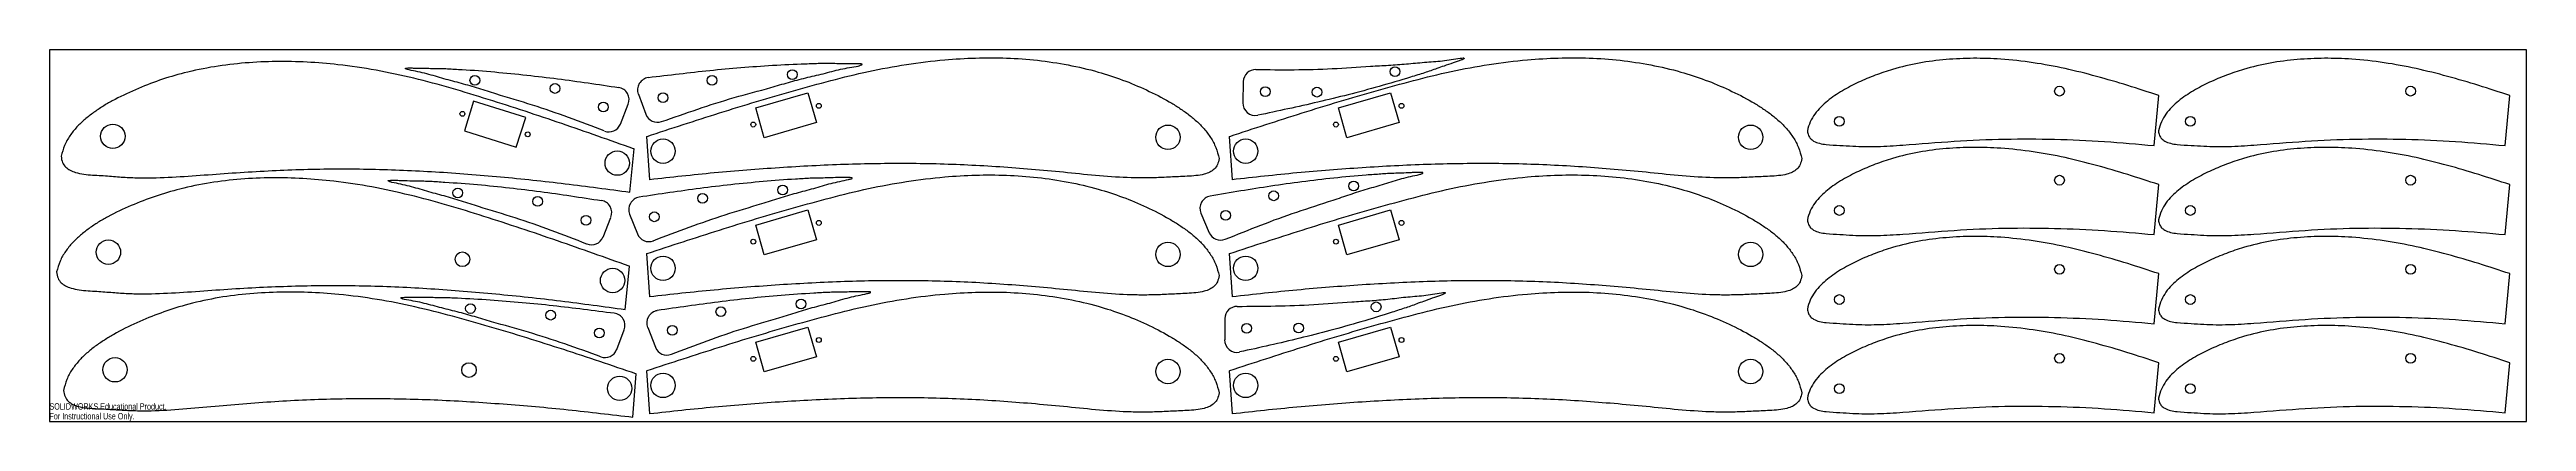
# Model space of a CAD drawing. Header units: millimetres. Extents: x 0 to 1016, y 0 to 152.
import ezdxf

# ---------------------------------------------------------------- set-up
doc = ezdxf.new("R2010")
doc.units = ezdxf.units.MM
doc.styles.add('SLDTEXTSTYLE0', font='TXT', dxfattribs={"width": 0.7})

msp = doc.modelspace()

# ---------------------------------------------------------------- linework, layer by layer
at = {"color": 7, "linetype": 'Continuous', "lineweight": 25}
for p, q in [((1016, 152.3), (0, 152.3)), ((0, 152.3), (0, -0.1)), ((1016, -0.1), (1016, 152.3)), ((241.6, 134), (244.6, 125.8)), ((289.7, 128.4), (311.1, 134.6)), ((311.1, 134.6), (314.7, 122.4)), ((489.7, 139.2), (489.5, 130.5)), ((528.7, 128.4), (550.1, 134.6)), ((550.1, 134.6), (553.7, 122.4)), ((863.3, 113), (865.2, 133.5)), ((1007.3, 113), (1009.2, 133.5)), ((174, 131.2), (170.2, 119.1)), ((195.4, 124.5), (174, 131.2)), ((191.5, 112.4), (195.4, 124.5)), ((234.2, 121.8), (237.4, 129.9)), ((293.2, 116.2), (289.7, 128.4)), ((314.7, 122.4), (293.2, 116.2)), ((532.2, 116.2), (528.7, 128.4)), ((553.7, 122.4), (532.2, 116.2)), ((170.2, 119.1), (191.5, 112.4)), ((244.9, 116.7), (246.2, 99)), ((483.9, 116.7), (485.2, 99)), ((238.1, 93.9), (239.8, 111.6)), ((863.3, 76.5), (865.2, 97)), ((1007.3, 76.5), (1009.2, 97)), ((227.1, 75.5), (230.3, 83.5)), ((237.9, 84.9), (241.2, 76.8)), ((289.7, 80.4), (311.1, 86.6)), ((311.1, 86.6), (314.7, 74.4)), ((472.3, 85.3), (475.7, 77.3)), ((528.7, 80.4), (550.1, 86.6)), ((550.1, 86.6), (553.7, 74.4)), ((293.2, 68.2), (289.7, 80.4)), ((314.7, 74.4), (293.2, 68.2)), ((532.2, 68.2), (528.7, 80.4)), ((553.7, 74.4), (532.2, 68.2)), ((236.2, 45.8), (238, 63.4)), ((244.9, 68.7), (246.2, 51)), ((483.9, 68.7), (485.2, 51)), ((863.3, 40), (865.2, 60.5)), ((1007.3, 40), (1009.2, 60.5)), ((482.2, 42.1), (482.1, 33.4)), ((232.7, 29.4), (235.8, 37.5)), ((245.4, 38.5), (248.6, 30.4)), ((289.7, 32.4), (311.1, 38.6)), ((293.2, 20.2), (289.7, 32.4)), ((311.1, 38.6), (314.7, 26.4)), ((528.7, 32.4), (550.1, 38.6)), ((532.2, 20.2), (528.7, 32.4)), ((550.1, 38.6), (553.7, 26.4)), ((244.9, 20.7), (246.2, 3)), ((314.7, 26.4), (293.2, 20.2)), ((483.9, 20.7), (485.2, 3)), ((553.7, 26.4), (532.2, 20.2)), ((863.3, 3.5), (865.2, 24)), ((1007.3, 3.5), (1009.2, 24)), ((239.3, 1.7), (240.7, 19.4)), ((0, -0.1), (1016, -0.1))]:
    msp.add_line(p, q, dxfattribs=at)
for centre, radius in [((304.7, 142.1), 2), ((551.9, 143.3), 2), ((174.5, 139.7), 2), ((207.4, 136.4), 2), ((251.7, 132.6), 2), ((271.8, 139.7), 2), ((498.7, 135.1), 2), ((519.9, 134.9), 2), ((824.5, 135.3), 2), ((968.5, 135.3), 2), ((169.4, 126), 1), ((227.2, 128.8), 2), ((288.7, 121.6), 1), ((315.6, 129.3), 1), ((527.7, 121.6), 1), ((554.6, 129.3), 1), ((734.2, 122.9), 2), ((878.2, 122.9), 2), ((26, 116.8), 5), ((196.2, 117.6), 1), ((251.7, 110.7), 5), ((458.8, 116.4), 5), ((490.7, 110.7), 5), ((697.8, 116.4), 5), ((232.9, 105.8), 5), ((167.5, 93.6), 2), ((200.3, 90.1), 2), ((267.9, 91.4), 2), ((300.8, 94.8), 2), ((502.2, 92.4), 2), ((535, 96.4), 2), ((824.5, 98.8), 2), ((968.5, 98.8), 2), ((220.1, 82.4), 2), ((248.1, 83.8), 2), ((315.6, 81.3), 1), ((482.5, 84.4), 2), ((554.6, 81.3), 1), ((734.2, 86.4), 2), ((878.2, 86.4), 2), ((24.2, 69.3), 5), ((288.7, 73.6), 1), ((458.8, 68.4), 5), ((527.7, 73.6), 1), ((697.8, 68.4), 5), ((169.4, 66.4), 3), ((231, 57.7), 5), ((251.7, 62.7), 5), ((490.7, 62.7), 5), ((824.5, 62.3), 2), ((968.5, 62.3), 2), ((734.2, 49.9), 2), ((878.2, 49.9), 2), ((172.7, 46.2), 2), ((205.6, 43.5), 2), ((275.4, 44.9), 2), ((308.3, 48.1), 2), ((544.2, 46.9), 2), ((225.6, 36.2), 2), ((255.5, 37.3), 2), ((315.6, 33.3), 1), ((491.1, 38.1), 2), ((512.4, 38.2), 2), ((554.6, 33.3), 1), ((26.9, 21.1), 5), ((172.1, 21), 3), ((288.7, 25.6), 1), ((458.8, 20.4), 5), ((527.7, 25.6), 1), ((697.8, 20.4), 5), ((824.5, 25.8), 2), ((968.5, 25.8), 2), ((233.9, 13.5), 5), ((251.7, 14.7), 5), ((490.7, 14.7), 5), ((734.2, 13.4), 2), ((878.2, 13.4), 2)]:
    msp.add_circle(centre, radius, dxfattribs=at)
for centre, start, end in [((494.8, 139.1), 89.335, 178.6938), ((232.7, 131.8), 338.1749, 81.3422), ((246.3, 135.8), 97.1177, 200.285), ((249.4, 127.6), 200.285, 289.6439), ((494.6, 130.4), 178.6938, 281.8611), ((229.5, 123.7), 248.8161, 338.1749), ((242.7, 86.8), 98.7126, 201.8799), ((477, 87.3), 99.7839, 202.9512), ((225.6, 85.5), 337.9691, 81.1364), ((222.3, 77.4), 248.6103, 337.9691), ((245.9, 78.7), 201.8799, 291.2388), ((480.4, 79.3), 202.9512, 292.3101), ((231, 39.3), 339.2319, 82.3992), ((250.1, 40.3), 98.4968, 201.6641), ((487.2, 42), 89.9696, 179.3284), ((487.1, 33.3), 179.3284, 282.4957), ((227.9, 31.2), 249.8731, 339.2319), ((253.3, 32.2), 201.6641, 291.023)]:
    msp.add_arc(centre, 5.08, start, end, dxfattribs=at)
for points, knots in [([(239.8, 111.6), (239.7, 111.6), (234.8, 113.4), (224.9, 116.9), (210.1, 122), (195.1, 127.1), (180, 131.9), (164.8, 136.6), (149.5, 140.7), (134, 144), (119.4, 146.2), (105.7, 147.3), (93, 147.6), (80.3, 147), (67.7, 145.5), (55.9, 143.1), (45.1, 139.9), (35.2, 136), (27.5, 132.3), (21.8, 129.1), (18.1, 126.5), (14.5, 123.8), (11.2, 120.7), (8.3, 117.1), (6, 113.1), (5.2, 110.1), (4.8, 108.6)], [0, 0, 0, 0, 0.00083, 0.06215, 0.124003, 0.186486, 0.249178, 0.311723, 0.374105, 0.436508, 0.499001, 0.54904, 0.599138, 0.649271, 0.699335, 0.749311, 0.790948, 0.832622, 0.874355, 0.89222, 0.910065, 0.927922, 0.945735, 0.96348, 0.981385, 1, 1, 1, 1]), ([(147.5, 144), (147.1, 144.1), (146.7, 144.2), (146.2, 144.4), (146.1, 144.5), (146, 144.5), (146, 144.6), (146, 144.6), (146, 144.6), (146, 144.7), (146.1, 144.7), (146.2, 144.7), (146.7, 144.8), (147.7, 144.8), (149.2, 144.8), (151.6, 144.7), (154.5, 144.7), (157.8, 144.6), (160.6, 144.6), (163.4, 144.5), (166.3, 144.3), (172.7, 144), (182.6, 143.2), (195.7, 141.9), (208.4, 140.4), (221, 138.7), (229.3, 137.4), (233.5, 136.8)], [0, 0, 0, 0, 0.013443, 0.016523, 0.017329, 0.017938, 0.018246, 0.018508, 0.018751, 0.019077, 0.01947, 0.020272, 0.023035, 0.036012, 0.054197, 0.073581, 0.11743, 0.152149, 0.182274, 0.212295, 0.244693, 0.27915, 0.42868, 0.575814, 0.718163, 0.858609, 1, 1, 1, 1]), ([(227.6, 119), (222.8, 120.8), (213, 124.6), (198.2, 129.7), (185.8, 133.3), (176.1, 136.4), (169, 138.5), (161.8, 140.3), (154.8, 142.5), (149.9, 143.5), (147.5, 144)], [0, 0, 0, 0, 0.1867325, 0.373397, 0.5600521, 0.6480632, 0.7360398, 0.824033, 0.9120502, 1, 1, 1, 1]), ([(244.9, 116.7), (245, 116.7), (250, 118.4), (259.9, 121.6), (274.9, 126.4), (290, 131.1), (305.2, 135.5), (320.5, 139.7), (335.9, 143.5), (351.5, 146.4), (366.2, 148.2), (379.9, 149), (392.6, 149), (405.3, 148.1), (417.9, 146.2), (429.5, 143.5), (440.3, 140), (450, 135.9), (457.7, 132), (463.2, 128.6), (467, 126), (470.5, 123.1), (473.7, 119.9), (476.4, 116.3), (478.6, 112.3), (479.4, 109.2), (479.8, 107.7)], [0, 0, 0, 0, 0.00083, 0.06215, 0.124003, 0.186486, 0.249178, 0.311723, 0.374105, 0.436508, 0.499001, 0.54904, 0.599138, 0.649271, 0.699335, 0.749311, 0.790948, 0.832622, 0.874355, 0.89222, 0.910065, 0.927922, 0.945735, 0.96348, 0.981385, 1, 1, 1, 1]), ([(331.8, 145.6), (332.2, 145.7), (332.7, 145.9), (333.2, 146.1), (333.3, 146.1), (333.3, 146.2), (333.3, 146.2), (333.4, 146.2), (333.4, 146.3), (333.3, 146.3), (333.3, 146.3), (333.2, 146.4), (332.7, 146.5), (331.7, 146.5), (330.2, 146.5), (327.8, 146.5), (324.8, 146.5), (321.6, 146.6), (318.7, 146.6), (316, 146.6), (313.1, 146.5), (306.6, 146.3), (296.7, 145.8), (283.7, 144.9), (270.9, 143.7), (258.3, 142.3), (249.9, 141.3), (245.7, 140.8)], [0, 0, 0, 0, 0.013443, 0.016523, 0.017329, 0.017938, 0.018246, 0.018508, 0.018751, 0.019077, 0.01947, 0.020272, 0.023035, 0.036012, 0.054197, 0.073581, 0.11743, 0.152149, 0.182274, 0.212295, 0.244693, 0.27915, 0.42868, 0.575814, 0.718163, 0.858609, 1, 1, 1, 1]), ([(251.1, 122.8), (256, 124.5), (265.9, 128), (280.8, 132.8), (293.3, 136), (303.1, 138.9), (310.2, 140.8), (317.4, 142.4), (324.5, 144.4), (329.4, 145.2), (331.8, 145.6)], [0, 0, 0, 0, 0.1867325, 0.373397, 0.5600521, 0.6480632, 0.7360398, 0.824033, 0.9120502, 1, 1, 1, 1]), ([(483.9, 116.7), (484, 116.7), (489, 118.4), (498.9, 121.6), (513.9, 126.4), (529, 131.1), (544.2, 135.5), (559.5, 139.7), (574.9, 143.5), (590.5, 146.4), (605.2, 148.2), (618.9, 149), (631.6, 149), (644.3, 148.1), (656.9, 146.2), (668.5, 143.5), (679.3, 140), (689, 135.9), (696.7, 132), (702.2, 128.6), (706, 126), (709.5, 123.1), (712.7, 119.9), (715.4, 116.3), (717.6, 112.3), (718.4, 109.2), (718.8, 107.7)], [0, 0, 0, 0, 0.00083, 0.06215, 0.124003, 0.186486, 0.249178, 0.311723, 0.374105, 0.436508, 0.499001, 0.54904, 0.599138, 0.649271, 0.699335, 0.749311, 0.790948, 0.832622, 0.874355, 0.89222, 0.910065, 0.927922, 0.945735, 0.96348, 0.981385, 1, 1, 1, 1]), ([(494.9, 144.2), (500.1, 144.1), (510.5, 144), (526.2, 144.4), (539.1, 145.4), (549.3, 145.9), (556.6, 146.4), (564, 147.2), (571.4, 147.6), (576.2, 148.4), (578.7, 148.8)], [0, 0, 0, 0, 0.1867325, 0.373397, 0.5600521, 0.6480632, 0.7360398, 0.824033, 0.9120502, 1, 1, 1, 1]), ([(578.7, 148.8), (579.1, 148.9), (579.6, 148.9), (580.1, 148.9), (580.2, 148.8), (580.3, 148.8), (580.3, 148.8), (580.3, 148.8), (580.3, 148.7), (580.3, 148.7), (580.3, 148.7), (580.2, 148.6), (579.8, 148.3), (578.8, 147.9), (577.4, 147.4), (575.1, 146.6), (572.3, 145.7), (569.3, 144.6), (566.6, 143.7), (564, 142.8), (561.2, 141.9), (555, 140), (545.5, 137.2), (532.9, 133.8), (520.4, 130.8), (508, 128), (499.8, 126.3), (495.7, 125.4)], [0, 0, 0, 0, 0.013443, 0.016523, 0.017329, 0.017938, 0.018246, 0.018508, 0.018751, 0.019077, 0.01947, 0.020272, 0.023035, 0.036012, 0.054197, 0.073581, 0.11743, 0.152149, 0.182274, 0.212295, 0.244693, 0.27915, 0.42868, 0.575814, 0.718163, 0.858609, 1, 1, 1, 1]), ([(865.2, 133.5), (860.9, 134.9), (852.5, 137.7), (839.7, 141.4), (826.8, 144.7), (813.7, 147.1), (801.1, 148.5), (789.2, 148.9), (778, 148.4), (766.9, 147), (757.2, 144.7), (748.9, 141.9), (742, 139), (736.5, 136.2), (732.3, 133.5), (729.3, 131.3), (726.5, 128.8), (724.1, 126), (722.1, 122.7), (721.4, 120.3), (721.1, 119)], [0, 0, 0, 0, 0.0852857, 0.1705258, 0.2557067, 0.3409519, 0.4262491, 0.4979111, 0.5696678, 0.6413277, 0.712853, 0.7605482, 0.8082976, 0.8560866, 0.8799395, 0.9037872, 0.9276205, 0.9513362, 0.9751949, 1, 1, 1, 1]), ([(1009.2, 133.5), (1004.9, 134.9), (996.5, 137.7), (983.7, 141.4), (970.8, 144.7), (957.7, 147.1), (945.1, 148.5), (933.2, 148.9), (922, 148.4), (910.9, 147), (901.2, 144.7), (892.9, 141.9), (886, 139), (880.5, 136.2), (876.3, 133.5), (873.3, 131.3), (870.5, 128.8), (868.1, 126), (866.1, 122.7), (865.4, 120.3), (865.1, 119)], [0, 0, 0, 0, 0.085286, 0.170526, 0.255707, 0.340952, 0.426249, 0.497911, 0.569668, 0.641328, 0.712853, 0.760548, 0.808298, 0.856087, 0.87994, 0.903787, 0.92762, 0.951336, 0.975195, 1, 1, 1, 1]), ([(721.1, 119), (721.2, 118.4), (721.4, 117.2), (722.3, 115.8), (723.9, 114.6), (726.1, 113.8), (729.7, 113.3), (734.3, 113.1), (741.3, 112.6), (749.9, 112.5), (763.8, 113.4), (781.2, 114.9), (802, 115.8), (822.5, 115.7), (843, 114.8), (856.5, 113.6), (863.3, 113)], [0, 0, 0, 0, 0.012777, 0.023926, 0.034851, 0.052445, 0.071785, 0.11105, 0.147046, 0.216962, 0.289075, 0.434174, 0.577537, 0.718073, 0.859024, 1, 1, 1, 1]), ([(865.2, 97), (860.9, 98.4), (852.5, 101.2), (839.7, 104.9), (826.8, 108.2), (813.7, 110.6), (801.1, 112), (789.2, 112.4), (778, 111.9), (766.9, 110.5), (757.2, 108.2), (748.9, 105.4), (742, 102.5), (736.5, 99.7), (732.3, 97), (729.3, 94.8), (726.5, 92.3), (724.1, 89.5), (722.1, 86.2), (721.4, 83.8), (721.1, 82.5)], [0, 0, 0, 0, 0.0852857, 0.1705258, 0.2557067, 0.3409519, 0.4262491, 0.4979111, 0.5696678, 0.6413277, 0.712853, 0.7605482, 0.8082976, 0.8560866, 0.8799395, 0.9037872, 0.9276205, 0.9513362, 0.9751949, 1, 1, 1, 1]), ([(865.1, 119), (865.2, 118.4), (865.4, 117.2), (866.3, 115.8), (867.9, 114.6), (870.1, 113.8), (873.7, 113.3), (878.3, 113.1), (885.3, 112.6), (893.9, 112.5), (907.8, 113.4), (925.2, 114.9), (946, 115.8), (966.5, 115.7), (987, 114.8), (1000.5, 113.6), (1007.3, 113)], [0, 0, 0, 0, 0.012777, 0.023926, 0.034851, 0.052445, 0.071785, 0.11105, 0.147046, 0.216962, 0.289075, 0.434174, 0.577537, 0.718073, 0.859024, 1, 1, 1, 1]), ([(1009.2, 97), (1004.9, 98.4), (996.5, 101.2), (983.7, 104.9), (970.8, 108.2), (957.7, 110.6), (945.1, 112), (933.2, 112.4), (922, 111.9), (910.9, 110.5), (901.2, 108.2), (892.9, 105.4), (886, 102.5), (880.5, 99.7), (876.3, 97), (873.3, 94.8), (870.5, 92.3), (868.1, 89.5), (866.1, 86.2), (865.4, 83.8), (865.1, 82.5)], [0, 0, 0, 0, 0.085286, 0.170526, 0.255707, 0.340952, 0.426249, 0.497911, 0.569668, 0.641328, 0.712853, 0.760548, 0.808298, 0.856087, 0.87994, 0.903787, 0.92762, 0.951336, 0.975195, 1, 1, 1, 1]), ([(4.8, 108.6), (4.9, 107.7), (5.2, 106.1), (6.6, 104.1), (8.5, 102.8), (11, 101.8), (14.2, 101.2), (17.7, 100.9), (22.3, 100.7), (27.8, 100.2), (34.2, 99.8), (42.8, 99.7), (53.7, 100.2), (66.8, 101.2), (84.2, 102.4), (106, 103.5), (132.2, 103.5), (158.5, 102.4), (185, 100.3), (211.6, 97.5), (229.3, 95.1), (238.1, 93.9)], [0, 0, 0, 0, 0.010935, 0.020469, 0.029919, 0.04, 0.054577, 0.069867, 0.084855, 0.112811, 0.139423, 0.166202, 0.221095, 0.276835, 0.332269, 0.442054, 0.551926, 0.662121, 0.7748, 0.88738, 1, 1, 1, 1]), ([(479.8, 107.7), (479.6, 106.8), (479.3, 105.2), (477.9, 103.3), (475.9, 102), (473.4, 101.1), (470.2, 100.6), (466.7, 100.4), (462.1, 100.2), (456.6, 99.9), (450.1, 99.7), (441.5, 99.8), (430.7, 100.5), (417.6, 101.9), (400.2, 103.5), (378.4, 105.1), (352.3, 105.8), (326, 105.4), (299.4, 104), (272.7, 101.9), (255, 100), (246.2, 99)], [0, 0, 0, 0, 0.0109355, 0.020469, 0.0299193, 0.04, 0.0545769, 0.0698668, 0.0848548, 0.1128111, 0.1394232, 0.1662015, 0.2210953, 0.2768351, 0.3322694, 0.4420543, 0.5519263, 0.6621212, 0.7747995, 0.8873796, 1, 1, 1, 1]), ([(561.9, 101.1), (562.3, 101.3), (562.8, 101.4), (563.3, 101.6), (563.4, 101.7), (563.4, 101.8), (563.4, 101.8), (563.4, 101.8), (563.4, 101.8), (563.4, 101.9), (563.4, 101.9), (563.3, 101.9), (562.8, 102), (561.8, 102), (560.2, 102), (557.8, 101.8), (554.9, 101.7), (551.6, 101.6), (548.8, 101.5), (546.1, 101.3), (543.2, 101.1), (536.7, 100.7), (526.9, 99.7), (513.8, 98.2), (501.1, 96.4), (488.6, 94.4), (480.3, 93), (476.1, 92.3)], [0, 0, 0, 0, 0.013443, 0.016523, 0.017329, 0.017938, 0.018246, 0.018508, 0.018751, 0.019077, 0.01947, 0.020272, 0.023035, 0.036012, 0.054197, 0.073581, 0.11743, 0.152149, 0.182274, 0.212295, 0.244693, 0.27915, 0.42868, 0.575814, 0.718163, 0.858609, 1, 1, 1, 1]), ([(718.8, 107.7), (718.6, 106.8), (718.3, 105.2), (716.9, 103.3), (714.9, 102), (712.4, 101.1), (709.2, 100.6), (705.7, 100.4), (701.1, 100.2), (695.6, 99.9), (689.1, 99.7), (680.5, 99.8), (669.7, 100.5), (656.6, 101.9), (639.2, 103.5), (617.4, 105.1), (591.3, 105.8), (565, 105.4), (538.4, 104), (511.7, 101.9), (494, 100), (485.2, 99)], [0, 0, 0, 0, 0.0109355, 0.020469, 0.0299193, 0.04, 0.0545769, 0.0698668, 0.0848548, 0.1128111, 0.1394232, 0.1662015, 0.2210953, 0.2768351, 0.3322694, 0.4420543, 0.5519263, 0.6621212, 0.7747995, 0.8873796, 1, 1, 1, 1]), ([(238, 63.4), (237.9, 63.5), (233, 65.3), (223.1, 68.8), (208.3, 74), (193.3, 79.1), (178.2, 84), (163.1, 88.7), (147.8, 92.8), (132.3, 96.2), (117.7, 98.4), (104, 99.6), (91.2, 99.9), (78.5, 99.4), (65.9, 97.9), (54.2, 95.5), (43.3, 92.3), (33.5, 88.5), (25.7, 84.9), (20, 81.6), (16.3, 79.1), (12.7, 76.3), (9.4, 73.2), (6.5, 69.7), (4.2, 65.7), (3.4, 62.7), (2.9, 61.2)], [0, 0, 0, 0, 0.00083, 0.06215, 0.124003, 0.186486, 0.249178, 0.311723, 0.374105, 0.436508, 0.499001, 0.54904, 0.599138, 0.649271, 0.699335, 0.749311, 0.790948, 0.832622, 0.874355, 0.89222, 0.910065, 0.927922, 0.945735, 0.96348, 0.981385, 1, 1, 1, 1]), ([(140.5, 97.9), (140.1, 98), (139.6, 98.2), (139.1, 98.4), (139, 98.5), (139, 98.5), (139, 98.6), (139, 98.6), (139, 98.6), (139, 98.6), (139, 98.7), (139.1, 98.7), (139.6, 98.8), (140.6, 98.8), (142.1, 98.8), (144.6, 98.7), (147.5, 98.6), (150.7, 98.5), (153.6, 98.5), (156.3, 98.4), (159.2, 98.2), (165.7, 97.8), (175.5, 97.1), (188.6, 95.7), (201.3, 94.2), (213.9, 92.4), (222.2, 91.1), (226.4, 90.5)], [0, 0, 0, 0, 0.013443, 0.016523, 0.017329, 0.017938, 0.018246, 0.018508, 0.018751, 0.019077, 0.01947, 0.020272, 0.023035, 0.036012, 0.054197, 0.073581, 0.11743, 0.152149, 0.182274, 0.212295, 0.244693, 0.27915, 0.42868, 0.575814, 0.718163, 0.858609, 1, 1, 1, 1]), ([(220.5, 72.6), (215.6, 74.5), (205.9, 78.3), (191.1, 83.5), (178.7, 87.1), (169, 90.3), (161.9, 92.4), (154.8, 94.2), (147.7, 96.5), (142.9, 97.4), (140.5, 97.9)], [0, 0, 0, 0, 0.1867325, 0.373397, 0.5600521, 0.6480632, 0.7360398, 0.824033, 0.9120502, 1, 1, 1, 1]), ([(327.8, 99.1), (328.2, 99.2), (328.7, 99.3), (329.2, 99.5), (329.3, 99.6), (329.3, 99.7), (329.3, 99.7), (329.3, 99.7), (329.3, 99.7), (329.3, 99.8), (329.3, 99.8), (329.2, 99.8), (328.7, 99.9), (327.7, 100), (326.2, 99.9), (323.7, 99.9), (320.8, 99.8), (317.6, 99.7), (314.7, 99.6), (312, 99.6), (309.1, 99.4), (302.6, 99.1), (292.8, 98.3), (279.7, 97), (266.9, 95.5), (254.4, 93.7), (246.1, 92.5), (241.9, 91.8)], [0, 0, 0, 0, 0.013443, 0.016523, 0.017329, 0.017938, 0.018246, 0.018508, 0.018751, 0.019077, 0.01947, 0.020272, 0.023035, 0.036012, 0.054197, 0.073581, 0.11743, 0.152149, 0.182274, 0.212295, 0.244693, 0.27915, 0.42868, 0.575814, 0.718163, 0.858609, 1, 1, 1, 1]), ([(244.9, 68.7), (245, 68.7), (250, 70.4), (259.9, 73.6), (274.9, 78.4), (290, 83.1), (305.2, 87.5), (320.5, 91.7), (335.9, 95.5), (351.5, 98.4), (366.2, 100.2), (379.9, 101), (392.6, 101), (405.3, 100.1), (417.9, 98.2), (429.5, 95.5), (440.3, 92), (450, 87.9), (457.7, 84), (463.2, 80.6), (467, 78), (470.5, 75.1), (473.7, 71.9), (476.4, 68.3), (478.6, 64.3), (479.4, 61.2), (479.8, 59.7)], [0, 0, 0, 0, 0.00083, 0.06215, 0.124003, 0.186486, 0.249178, 0.311723, 0.374105, 0.436508, 0.499001, 0.54904, 0.599138, 0.649271, 0.699335, 0.749311, 0.790948, 0.832622, 0.874355, 0.89222, 0.910065, 0.927922, 0.945735, 0.96348, 0.981385, 1, 1, 1, 1]), ([(247.7, 74), (252.6, 75.9), (262.4, 79.6), (277.2, 84.8), (289.6, 88.4), (299.3, 91.5), (306.4, 93.6), (313.5, 95.4), (320.6, 97.6), (325.4, 98.6), (327.8, 99.1)], [0, 0, 0, 0, 0.186733, 0.373397, 0.560052, 0.648063, 0.73604, 0.824033, 0.91205, 1, 1, 1, 1]), ([(482.3, 74.6), (487.2, 76.5), (496.9, 80.5), (511.6, 85.9), (523.9, 89.7), (533.5, 93), (540.6, 95.3), (547.7, 97.2), (554.7, 99.6), (559.5, 100.6), (561.9, 101.1)], [0, 0, 0, 0, 0.186733, 0.373397, 0.560052, 0.648063, 0.73604, 0.824033, 0.91205, 1, 1, 1, 1]), ([(483.9, 68.7), (484, 68.7), (489, 70.4), (498.9, 73.6), (513.9, 78.4), (529, 83.1), (544.2, 87.5), (559.5, 91.7), (574.9, 95.5), (590.5, 98.4), (605.2, 100.2), (618.9, 101), (631.6, 101), (644.3, 100.1), (656.9, 98.2), (668.5, 95.5), (679.3, 92), (689, 87.9), (696.7, 84), (702.2, 80.6), (706, 78), (709.5, 75.1), (712.7, 71.9), (715.4, 68.3), (717.6, 64.3), (718.4, 61.2), (718.8, 59.7)], [0, 0, 0, 0, 0.00083, 0.06215, 0.124003, 0.186486, 0.249178, 0.311723, 0.374105, 0.436508, 0.499001, 0.54904, 0.599138, 0.649271, 0.699335, 0.749311, 0.790948, 0.832622, 0.874355, 0.89222, 0.910065, 0.927922, 0.945735, 0.96348, 0.981385, 1, 1, 1, 1]), ([(721.1, 82.5), (721.2, 81.9), (721.4, 80.7), (722.3, 79.3), (723.9, 78.1), (726.1, 77.3), (729.7, 76.8), (734.3, 76.6), (741.3, 76.1), (749.9, 76), (763.8, 76.9), (781.2, 78.4), (802, 79.3), (822.5, 79.2), (843, 78.3), (856.5, 77.1), (863.3, 76.5)], [0, 0, 0, 0, 0.012777, 0.023926, 0.034851, 0.052445, 0.071785, 0.11105, 0.147046, 0.216962, 0.289075, 0.434174, 0.577537, 0.718073, 0.859024, 1, 1, 1, 1]), ([(865.1, 82.5), (865.2, 81.9), (865.4, 80.7), (866.3, 79.3), (867.9, 78.1), (870.1, 77.3), (873.7, 76.8), (878.3, 76.6), (885.3, 76.1), (893.9, 76), (907.8, 76.9), (925.2, 78.4), (946, 79.3), (966.5, 79.2), (987, 78.3), (1000.5, 77.1), (1007.3, 76.5)], [0, 0, 0, 0, 0.012777, 0.023926, 0.034851, 0.052445, 0.071785, 0.11105, 0.147046, 0.216962, 0.289075, 0.434174, 0.577537, 0.718073, 0.859024, 1, 1, 1, 1]), ([(865.2, 60.5), (860.9, 61.9), (852.5, 64.7), (839.7, 68.4), (826.8, 71.7), (813.7, 74.1), (801.1, 75.5), (789.2, 75.9), (778, 75.4), (766.9, 74), (757.2, 71.7), (748.9, 68.9), (742, 66), (736.5, 63.2), (732.3, 60.5), (729.3, 58.3), (726.5, 55.8), (724.1, 53), (722.1, 49.7), (721.4, 47.3), (721.1, 46)], [0, 0, 0, 0, 0.085286, 0.170526, 0.255707, 0.340952, 0.426249, 0.497911, 0.569668, 0.641328, 0.712853, 0.760548, 0.808298, 0.856087, 0.87994, 0.903787, 0.92762, 0.951336, 0.975195, 1, 1, 1, 1]), ([(1009.2, 60.5), (1004.9, 61.9), (996.5, 64.7), (983.7, 68.4), (970.8, 71.7), (957.7, 74.1), (945.1, 75.5), (933.2, 75.9), (922, 75.4), (910.9, 74), (901.2, 71.7), (892.9, 68.9), (886, 66), (880.5, 63.2), (876.3, 60.5), (873.3, 58.3), (870.5, 55.8), (868.1, 53), (866.1, 49.7), (865.4, 47.3), (865.1, 46)], [0, 0, 0, 0, 0.085286, 0.170526, 0.255707, 0.340952, 0.426249, 0.497911, 0.569668, 0.641328, 0.712853, 0.760548, 0.808298, 0.856087, 0.87994, 0.903787, 0.92762, 0.951336, 0.975195, 1, 1, 1, 1]), ([(2.9, 61.2), (3.1, 60.3), (3.3, 58.7), (4.7, 56.7), (6.6, 55.4), (9.2, 54.4), (12.3, 53.8), (15.8, 53.5), (20.4, 53.2), (25.9, 52.8), (32.3, 52.3), (40.9, 52.2), (51.8, 52.6), (64.9, 53.6), (82.4, 54.8), (104.1, 55.7), (130.3, 55.7), (156.6, 54.5), (183.1, 52.3), (209.7, 49.5), (227.4, 47), (236.2, 45.8)], [0, 0, 0, 0, 0.010935, 0.020469, 0.029919, 0.04, 0.054577, 0.069867, 0.084855, 0.112811, 0.139423, 0.166202, 0.221095, 0.276835, 0.332269, 0.442054, 0.551926, 0.662121, 0.7748, 0.88738, 1, 1, 1, 1]), ([(240.7, 19.4), (240.7, 19.4), (235.7, 21.1), (225.8, 24.5), (210.9, 29.4), (195.8, 34.2), (180.6, 38.8), (165.3, 43.1), (150, 47), (134.4, 50.1), (119.8, 52), (106, 53), (93.3, 53), (80.6, 52.3), (68, 50.6), (56.3, 47.9), (45.6, 44.5), (35.8, 40.5), (28.1, 36.7), (22.5, 33.3), (18.8, 30.8), (15.2, 27.9), (12, 24.8), (9.2, 21.2), (6.9, 17.2), (6.2, 14.2), (5.8, 12.6)], [0, 0, 0, 0, 0.00083, 0.06215, 0.124003, 0.186486, 0.249178, 0.311723, 0.374105, 0.436508, 0.499001, 0.54904, 0.599138, 0.649271, 0.699335, 0.749311, 0.790948, 0.832622, 0.874355, 0.89222, 0.910065, 0.927922, 0.945735, 0.96348, 0.981385, 1, 1, 1, 1]), ([(145.6, 49.9), (145.2, 50), (144.7, 50.2), (144.3, 50.4), (144.2, 50.5), (144.1, 50.5), (144.1, 50.5), (144.1, 50.6), (144.1, 50.6), (144.1, 50.6), (144.1, 50.6), (144.3, 50.7), (144.7, 50.8), (145.8, 50.8), (147.3, 50.8), (149.7, 50.8), (152.6, 50.8), (155.9, 50.8), (158.7, 50.8), (161.5, 50.7), (164.4, 50.7), (170.8, 50.4), (180.7, 49.8), (193.8, 48.8), (206.6, 47.5), (219.1, 46), (227.5, 44.9), (231.7, 44.4)], [0, 0, 0, 0, 0.013443, 0.016523, 0.017329, 0.017938, 0.018246, 0.018508, 0.018751, 0.019077, 0.01947, 0.020272, 0.023035, 0.036012, 0.054197, 0.073581, 0.11743, 0.152149, 0.182274, 0.212295, 0.244693, 0.27915, 0.42868, 0.575814, 0.718163, 0.858609, 1, 1, 1, 1]), ([(244.9, 20.7), (245, 20.7), (250, 22.4), (259.9, 25.6), (274.9, 30.4), (290, 35.1), (305.2, 39.5), (320.5, 43.7), (335.9, 47.5), (351.5, 50.4), (366.2, 52.2), (379.9, 53), (392.6, 53), (405.3, 52.1), (417.9, 50.2), (429.5, 47.5), (440.3, 44), (450, 39.9), (457.7, 36), (463.2, 32.6), (467, 30), (470.5, 27.1), (473.7, 23.9), (476.4, 20.3), (478.6, 16.3), (479.4, 13.2), (479.8, 11.7)], [0, 0, 0, 0, 0.00083, 0.06215, 0.124003, 0.186486, 0.249178, 0.311723, 0.374105, 0.436508, 0.499001, 0.54904, 0.599138, 0.649271, 0.699335, 0.749311, 0.790948, 0.832622, 0.874355, 0.89222, 0.910065, 0.927922, 0.945735, 0.96348, 0.981385, 1, 1, 1, 1]), ([(479.8, 59.7), (479.6, 58.8), (479.3, 57.2), (477.9, 55.3), (475.9, 54), (473.4, 53.1), (470.2, 52.6), (466.7, 52.4), (462.1, 52.2), (456.6, 51.9), (450.1, 51.7), (441.5, 51.8), (430.7, 52.5), (417.6, 53.9), (400.2, 55.5), (378.4, 57.1), (352.3, 57.8), (326, 57.4), (299.4, 56), (272.7, 53.9), (255, 52), (246.2, 51)], [0, 0, 0, 0, 0.0109355, 0.020469, 0.0299193, 0.04, 0.0545769, 0.0698668, 0.0848548, 0.1128111, 0.1394232, 0.1662015, 0.2210953, 0.2768351, 0.3322694, 0.4420543, 0.5519263, 0.6621212, 0.7747995, 0.8873796, 1, 1, 1, 1]), ([(335.3, 52.3), (335.7, 52.4), (336.2, 52.5), (336.7, 52.7), (336.8, 52.8), (336.8, 52.8), (336.8, 52.9), (336.8, 52.9), (336.8, 52.9), (336.8, 52.9), (336.8, 53), (336.7, 53), (336.2, 53.1), (335.2, 53.1), (333.6, 53.1), (331.2, 53.1), (328.3, 53), (325, 52.9), (322.2, 52.9), (319.4, 52.8), (316.6, 52.7), (310.1, 52.3), (300.2, 51.6), (287.2, 50.4), (274.4, 48.9), (261.8, 47.2), (253.5, 46), (249.3, 45.4)], [0, 0, 0, 0, 0.013443, 0.016523, 0.017329, 0.017938, 0.018246, 0.018508, 0.018751, 0.019077, 0.01947, 0.020272, 0.023035, 0.036012, 0.054197, 0.073581, 0.11743, 0.152149, 0.182274, 0.212295, 0.244693, 0.27915, 0.42868, 0.575814, 0.718163, 0.858609, 1, 1, 1, 1]), ([(255.1, 27.5), (260, 29.3), (269.8, 33.1), (284.6, 38.2), (297, 41.7), (306.7, 44.8), (313.8, 46.9), (321, 48.6), (328.1, 50.9), (332.9, 51.8), (335.3, 52.3)], [0, 0, 0, 0, 0.1867325, 0.373397, 0.5600521, 0.6480632, 0.7360398, 0.824033, 0.9120502, 1, 1, 1, 1]), ([(483.9, 20.7), (484, 20.7), (489, 22.4), (498.9, 25.6), (513.9, 30.4), (529, 35.1), (544.2, 39.5), (559.5, 43.7), (574.9, 47.5), (590.5, 50.4), (605.2, 52.2), (618.9, 53), (631.6, 53), (644.3, 52.1), (656.9, 50.2), (668.5, 47.5), (679.3, 44), (689, 39.9), (696.7, 36), (702.2, 32.6), (706, 30), (709.5, 27.1), (712.7, 23.9), (715.4, 20.3), (717.6, 16.3), (718.4, 13.2), (718.8, 11.7)], [0, 0, 0, 0, 0.00083, 0.06215, 0.124003, 0.186486, 0.249178, 0.311723, 0.374105, 0.436508, 0.499001, 0.54904, 0.599138, 0.649271, 0.699335, 0.749311, 0.790948, 0.832622, 0.874355, 0.89222, 0.910065, 0.927922, 0.945735, 0.96348, 0.981385, 1, 1, 1, 1]), ([(718.8, 59.7), (718.6, 58.8), (718.3, 57.2), (716.9, 55.3), (714.9, 54), (712.4, 53.1), (709.2, 52.6), (705.7, 52.4), (701.1, 52.2), (695.6, 51.9), (689.1, 51.7), (680.5, 51.8), (669.7, 52.5), (656.6, 53.9), (639.2, 55.5), (617.4, 57.1), (591.3, 57.8), (565, 57.4), (538.4, 56), (511.7, 53.9), (494, 52), (485.2, 51)], [0, 0, 0, 0, 0.010935, 0.020469, 0.029919, 0.04, 0.054577, 0.069867, 0.084855, 0.112811, 0.139423, 0.166202, 0.221095, 0.276835, 0.332269, 0.442054, 0.551926, 0.662121, 0.7748, 0.88738, 1, 1, 1, 1]), ([(487.2, 47.1), (492.5, 47.1), (502.9, 47.2), (518.6, 47.7), (531.5, 48.8), (541.6, 49.4), (549, 50), (556.3, 51), (563.7, 51.4), (568.6, 52.3), (571, 52.7)], [0, 0, 0, 0, 0.1867325, 0.373397, 0.5600521, 0.6480632, 0.7360398, 0.824033, 0.9120502, 1, 1, 1, 1]), ([(571, 52.7), (571.4, 52.7), (571.9, 52.8), (572.4, 52.7), (572.5, 52.7), (572.6, 52.7), (572.6, 52.7), (572.6, 52.7), (572.6, 52.6), (572.6, 52.6), (572.6, 52.6), (572.5, 52.5), (572.1, 52.2), (571.2, 51.8), (569.7, 51.3), (567.4, 50.5), (564.7, 49.5), (561.6, 48.4), (559, 47.4), (556.4, 46.5), (553.6, 45.6), (547.5, 43.6), (538, 40.7), (525.4, 37.2), (512.9, 34), (500.6, 31.1), (492.4, 29.3), (488.2, 28.4)], [0, 0, 0, 0, 0.013443, 0.016523, 0.017329, 0.017938, 0.018246, 0.018508, 0.018751, 0.019077, 0.01947, 0.020272, 0.023035, 0.036012, 0.054197, 0.073581, 0.11743, 0.152149, 0.182274, 0.212295, 0.244693, 0.27915, 0.42868, 0.575814, 0.718163, 0.858609, 1, 1, 1, 1]), ([(226.2, 26.4), (221.3, 28.2), (211.4, 31.8), (196.5, 36.6), (184, 40), (174.3, 42.9), (167.2, 44.9), (160, 46.6), (152.9, 48.7), (148, 49.5), (145.6, 49.9)], [0, 0, 0, 0, 0.186733, 0.373397, 0.560052, 0.648063, 0.73604, 0.824033, 0.91205, 1, 1, 1, 1]), ([(721.1, 46), (721.2, 45.4), (721.4, 44.2), (722.3, 42.8), (723.9, 41.6), (726.1, 40.8), (729.7, 40.3), (734.3, 40.1), (741.3, 39.6), (749.9, 39.5), (763.8, 40.4), (781.2, 41.9), (802, 42.8), (822.5, 42.7), (843, 41.8), (856.5, 40.6), (863.3, 40)], [0, 0, 0, 0, 0.012777, 0.023926, 0.034851, 0.052445, 0.071785, 0.11105, 0.147046, 0.216962, 0.289075, 0.434174, 0.577537, 0.718073, 0.859024, 1, 1, 1, 1]), ([(865.1, 46), (865.2, 45.4), (865.4, 44.2), (866.3, 42.8), (867.9, 41.6), (870.1, 40.8), (873.7, 40.3), (878.3, 40.1), (885.3, 39.6), (893.9, 39.5), (907.8, 40.4), (925.2, 41.9), (946, 42.8), (966.5, 42.7), (987, 41.8), (1000.5, 40.6), (1007.3, 40)], [0, 0, 0, 0, 0.012777, 0.023926, 0.034851, 0.052445, 0.071785, 0.11105, 0.147046, 0.216962, 0.289075, 0.434174, 0.577537, 0.718073, 0.859024, 1, 1, 1, 1]), ([(865.2, 24), (860.9, 25.4), (852.5, 28.2), (839.7, 31.9), (826.8, 35.2), (813.7, 37.6), (801.1, 39), (789.2, 39.4), (778, 38.9), (766.9, 37.5), (757.2, 35.2), (748.9, 32.4), (742, 29.5), (736.5, 26.7), (732.3, 24), (729.3, 21.8), (726.5, 19.3), (724.1, 16.5), (722.1, 13.2), (721.4, 10.8), (721.1, 9.5)], [0, 0, 0, 0, 0.0852857, 0.1705258, 0.2557067, 0.3409519, 0.4262491, 0.4979111, 0.5696678, 0.6413277, 0.712853, 0.7605482, 0.8082976, 0.8560866, 0.8799395, 0.9037872, 0.9276205, 0.9513362, 0.9751949, 1, 1, 1, 1]), ([(1009.2, 24), (1004.9, 25.4), (996.5, 28.2), (983.7, 31.9), (970.8, 35.2), (957.7, 37.6), (945.1, 39), (933.2, 39.4), (922, 38.9), (910.9, 37.5), (901.2, 35.2), (892.9, 32.4), (886, 29.5), (880.5, 26.7), (876.3, 24), (873.3, 21.8), (870.5, 19.3), (868.1, 16.5), (866.1, 13.2), (865.4, 10.8), (865.1, 9.5)], [0, 0, 0, 0, 0.085286, 0.170526, 0.255707, 0.340952, 0.426249, 0.497911, 0.569668, 0.641328, 0.712853, 0.760548, 0.808298, 0.856087, 0.87994, 0.903787, 0.92762, 0.951336, 0.975195, 1, 1, 1, 1]), ([(5.8, 12.6), (5.9, 11.8), (6.2, 10.1), (7.6, 8.2), (9.6, 6.8), (12.1, 5.9), (15.3, 5.4), (18.8, 5.2), (23.4, 5), (28.9, 4.6), (35.4, 4.3), (43.9, 4.3), (54.8, 5), (67.9, 6.2), (85.3, 7.7), (107.1, 9.1), (133.2, 9.5), (159.6, 8.9), (186.1, 7.2), (212.7, 4.9), (230.5, 2.7), (239.3, 1.7)], [0, 0, 0, 0, 0.010935, 0.020469, 0.029919, 0.04, 0.054577, 0.069867, 0.084855, 0.112811, 0.139423, 0.166202, 0.221095, 0.276835, 0.332269, 0.442054, 0.551926, 0.662121, 0.7748, 0.88738, 1, 1, 1, 1]), ([(479.8, 11.7), (479.6, 10.8), (479.3, 9.2), (477.9, 7.3), (475.9, 6), (473.4, 5.1), (470.2, 4.6), (466.7, 4.4), (462.1, 4.2), (456.6, 3.9), (450.1, 3.7), (441.5, 3.8), (430.7, 4.5), (417.6, 5.9), (400.2, 7.5), (378.4, 9.1), (352.3, 9.8), (326, 9.4), (299.4, 8), (272.7, 5.9), (255, 4), (246.2, 3)], [0, 0, 0, 0, 0.0109355, 0.020469, 0.0299193, 0.04, 0.0545769, 0.0698668, 0.0848548, 0.1128111, 0.1394232, 0.1662015, 0.2210953, 0.2768351, 0.3322694, 0.4420543, 0.5519263, 0.6621212, 0.7747995, 0.8873796, 1, 1, 1, 1]), ([(718.8, 11.7), (718.6, 10.8), (718.3, 9.2), (716.9, 7.3), (714.9, 6), (712.4, 5.1), (709.2, 4.6), (705.7, 4.4), (701.1, 4.2), (695.6, 3.9), (689.1, 3.7), (680.5, 3.8), (669.7, 4.5), (656.6, 5.9), (639.2, 7.5), (617.4, 9.1), (591.3, 9.8), (565, 9.4), (538.4, 8), (511.7, 5.9), (494, 4), (485.2, 3)], [0, 0, 0, 0, 0.0109355, 0.020469, 0.0299193, 0.04, 0.0545769, 0.0698668, 0.0848548, 0.1128111, 0.1394232, 0.1662015, 0.2210953, 0.2768351, 0.3322694, 0.4420543, 0.5519263, 0.6621212, 0.7747995, 0.8873796, 1, 1, 1, 1]), ([(721.1, 9.5), (721.2, 8.9), (721.4, 7.7), (722.3, 6.3), (723.9, 5.1), (726.1, 4.3), (729.7, 3.8), (734.3, 3.6), (741.3, 3.1), (749.9, 3), (763.8, 3.9), (781.2, 5.4), (802, 6.3), (822.5, 6.2), (843, 5.3), (856.5, 4.1), (863.3, 3.5)], [0, 0, 0, 0, 0.012777, 0.023926, 0.034851, 0.052445, 0.071785, 0.11105, 0.147046, 0.216962, 0.289075, 0.434174, 0.577537, 0.718073, 0.859024, 1, 1, 1, 1]), ([(865.1, 9.5), (865.2, 8.9), (865.4, 7.7), (866.3, 6.3), (867.9, 5.1), (870.1, 4.3), (873.7, 3.8), (878.3, 3.6), (885.3, 3.1), (893.9, 3), (907.8, 3.9), (925.2, 5.4), (946, 6.3), (966.5, 6.2), (987, 5.3), (1000.5, 4.1), (1007.3, 3.5)], [0, 0, 0, 0, 0.012777, 0.023926, 0.034851, 0.052445, 0.071785, 0.11105, 0.147046, 0.216962, 0.289075, 0.434174, 0.577537, 0.718073, 0.859024, 1, 1, 1, 1])]:
    msp.add_open_spline(points, degree=3, knots=knots, dxfattribs=at)

# ---------------------------------------------------------------- texts
at = {"color": 7, "linetype": 'Continuous', "char_height": 2.637, "attachment_point": 1, "style": 'SLDTEXTSTYLE0'}
for s, insert in [('SOLIDWORKS Educational Product.', (0, 7.4)), ('For Instructional Use Only.', (0, 3.4))]:
    msp.add_mtext(s, dxfattribs=dict(at, insert=insert))

doc.saveas('drawing.dxf')
